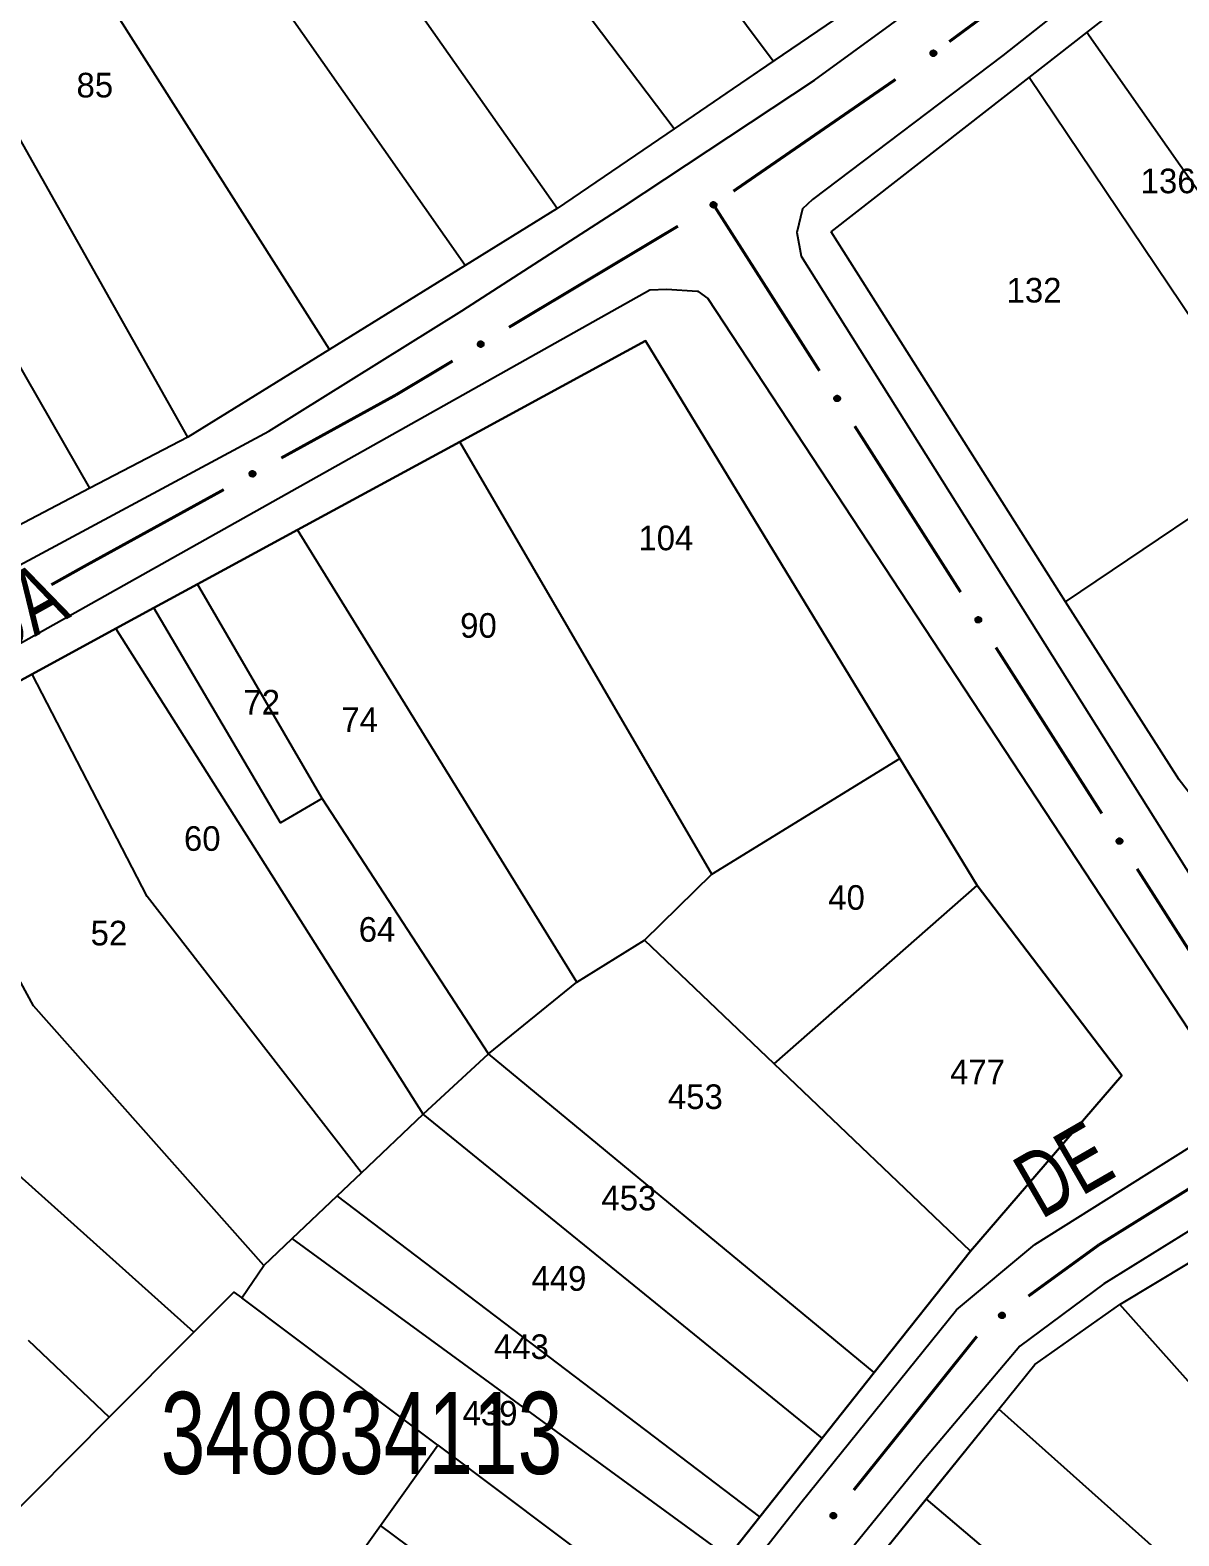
# Model space of a CAD drawing. Extents: x 199577 to 200882, y 4838726 to 4840156.
# Drawn here: x 200040.4 to 200110.4, y 4839526.4 to 4839618.1 of the extents above; entities that cross this region are included whole.
import ezdxf
from ezdxf.enums import TextEntityAlignment as Align

# ---------------------------------------------------------------- set-up
doc = ezdxf.new("R2010")
doc.units = 0
doc.header["$LTSCALE"] = 1.5
doc.header["$MEASUREMENT"] = 0
for name, color, linetype in [('CD_MALHA_LOTES', 7, 'CONTINUOUS'), ('CD_TXT_QUADRA', 2, 'CONTINUOUS'), ('RU-QUADRA', 210, 'CONTINUOUS'), ('SV-EIXO-RUA-PAV', 20, 'CONTINUOUS'), ('SV-RUA-PAVIM', 7, 'CONTINUOUS'), ('SV-TXT-RUA-PAV', 7, 'CONTINUOUS'), ('Th_NmrPorta', 1, 'CONTINUOUS')]:
    doc.layers.add(name, color=color, linetype=linetype)
doc.styles.add('ARIAL', font='ARIAL.SHX')

msp = doc.modelspace()

# ---------------------------------------------------------------- linework, layer by layer
at = {"layer": 'CD_MALHA_LOTES', "linetype": 'Continuous', "flags": 128}
for points in [[(200079.17, 4839651.29), (200099.7, 4839625.81), (200085.64, 4839616.24)], [(200085.64, 4839616.24), (200074.1, 4839631.73), (200071.61, 4839630.33), (200064.76, 4839639.91)], [(200072.49, 4839607.27), (200051.26, 4839637.48)], [(200079.61, 4839612.12), (200060.9, 4839636.89)], [(200066.88, 4839603.8), (200045.97, 4839633.65)], [(200058.61, 4839598.67), (200041.52, 4839625.63)], [(200104.77, 4839618), (200113.02, 4839624.44)], [(200049.99, 4839593.33), (200034.38, 4839621.03)], [(200101.24, 4839615.25), (200104.77, 4839618)], [(200117.75, 4839599.46), (200104.77, 4839618)], [(200085.64, 4839616.24), (200079.61, 4839612.12)], [(200089.19, 4839605.85), (200101.24, 4839615.25)], [(200116.73, 4839592.24), (200101.24, 4839615.25)], [(200079.61, 4839612.12), (200072.49, 4839607.27)], [(200044.01, 4839590.21), (200033.06, 4839609.27)], [(200072.49, 4839607.27), (200066.88, 4839603.8)], [(200103.46, 4839583.29), (200089.19, 4839605.85)], [(200066.88, 4839603.8), (200058.61, 4839598.67)], [(200058.61, 4839598.67), (200049.99, 4839593.33)], [(200066.55, 4839593.04), (200077.87, 4839599.19)], [(200077.87, 4839599.19), (200093.37, 4839573.74)], [(200049.99, 4839593.33), (200044.01, 4839590.21)], [(200056.66, 4839587.67), (200066.55, 4839593.04)], [(200081.91, 4839566.7), (200066.55, 4839593.04)], [(200103.46, 4839583.29), (200116.73, 4839592.24)], [(200044.01, 4839590.21), (200033.16, 4839584.53)], [(200050.57, 4839584.37), (200056.66, 4839587.67)], [(200073.69, 4839560.11), (200056.66, 4839587.67)], [(200047.92, 4839582.93), (200050.57, 4839584.37)], [(200058.16, 4839571.3), (200050.57, 4839584.37)], [(200045.59, 4839581.66), (200047.92, 4839582.93)], [(200058.16, 4839571.3), (200055.64, 4839569.81), (200047.92, 4839582.93)], [(200110.39, 4839572.45), (200103.46, 4839583.29)], [(200040.5, 4839578.89), (200045.59, 4839581.66)], [(200064.33, 4839552.07), (200045.59, 4839581.66)], [(200032.07, 4839574.31), (200040.5, 4839578.89)], [(200060.56, 4839548.49), (200047.51, 4839565.32), (200040.5, 4839578.89)], [(200054.62, 4839542.84), (200040.58, 4839558.67), (200032.07, 4839574.31)], [(200081.91, 4839566.7), (200093.37, 4839573.74)], [(200093.37, 4839573.74), (200098.08, 4839566.01)], [(200068.31, 4839555.74), (200058.16, 4839571.3)], [(200050.35, 4839538.77), (200032.59, 4839554.68), (200023.19, 4839569.49)], [(200077.81, 4839562.66), (200081.91, 4839566.7)], [(200085.72, 4839555.12), (200098.08, 4839566.01)], [(200098.08, 4839566.01), (200106.9, 4839554.41)], [(200073.69, 4839560.11), (200077.81, 4839562.66)], [(200085.72, 4839555.12), (200077.81, 4839562.66)], [(200068.31, 4839555.74), (200073.69, 4839560.11)], [(200064.33, 4839552.07), (200068.31, 4839555.74)], [(200091.8, 4839536.31), (200068.31, 4839555.74)], [(200097.67, 4839543.72), (200085.72, 4839555.12)], [(200106.9, 4839554.41), (200097.67, 4839543.72)], [(200060.56, 4839548.49), (200064.33, 4839552.07)], [(200088.64, 4839532.32), (200064.33, 4839552.07)], [(200059.09, 4839547.09), (200060.56, 4839548.49)], [(200056.34, 4839544.48), (200059.09, 4839547.09)], [(200084.84, 4839527.52), (200059.09, 4839547.09)], [(200054.62, 4839542.84), (200056.34, 4839544.48)], [(200082.9, 4839525.08), (200056.34, 4839544.48)], [(200097.67, 4839543.72), (200091.8, 4839536.31)], [(200053.27, 4839540.87), (200054.62, 4839542.84)], [(200106.78, 4839540.45), (200111.06, 4839543.04)], [(200050.35, 4839538.77), (200052.79, 4839541.22), (200053.27, 4839540.87)], [(200065.22, 4839531.89), (200053.27, 4839540.87)], [(200099.4, 4839534.07), (200101.6, 4839536.8), (200106.78, 4839540.45)], [(200126.78, 4839518), (200106.78, 4839540.45)], [(200040.25, 4839538.29), (200045.2, 4839533.59)], [(200045.2, 4839533.59), (200050.35, 4839538.77)], [(200091.8, 4839536.31), (200088.64, 4839532.32)], [(200031.35, 4839515.75), (200038.36, 4839526.72), (200045.2, 4839533.59)], [(200094.98, 4839528.61), (200099.4, 4839534.07)], [(200126.12, 4839510.21), (200099.4, 4839534.07)], [(200061.72, 4839526.99), (200065.22, 4839531.89)], [(200065.22, 4839531.89), (200079.68, 4839521.01)], [(200088.64, 4839532.32), (200084.84, 4839527.52)], [(200090.26, 4839522.78), (200094.98, 4839528.61)], [(200122.12, 4839505.55), (200094.98, 4839528.61)], [(200058.52, 4839522.5), (200061.72, 4839526.99)], [(200076, 4839516.36), (200061.72, 4839526.99)], [(200084.84, 4839527.52), (200082.9, 4839525.08)]]:
    msp.add_lwpolyline(points, dxfattribs=at)
at = {"layer": 'RU-QUADRA', "linetype": 'Continuous', "flags": 128}
for points in [[(200099.7, 4839625.81), (200083.16, 4839614.54), (200079.61, 4839612.12), (200072.49, 4839607.27), (200066.88, 4839603.8), (200058.61, 4839598.67), (200049.99, 4839593.33), (200044.01, 4839590.21), (200033.16, 4839584.53), (200026.08, 4839580.82), (200022.97, 4839581.37), (200012.08, 4839595.35), (200007.15, 4839601.7), (200000, 4839610.87), (199984.46, 4839630.81)], [(200082.9, 4839525.08), (200084.84, 4839527.52), (200088.64, 4839532.32), (200091.8, 4839536.31), (200097.67, 4839543.72), (200106.9, 4839554.41), (200098.08, 4839566.01), (200093.37, 4839573.74), (200077.87, 4839599.19), (200066.55, 4839593.04), (200056.66, 4839587.67), (200050.57, 4839584.37), (200047.92, 4839582.93), (200045.59, 4839581.66), (200040.5, 4839578.89), (200032.07, 4839574.31)], [(200090.26, 4839522.78), (200095.92, 4839529.77), (200099.4, 4839534.07), (200101.6, 4839536.8), (200106.78, 4839540.45), (200111.06, 4839543.04), (200114.45, 4839545.1), (200117.02, 4839546.66), (200123.52, 4839550.6), (200131.31, 4839554.72), (200140.09, 4839559.36), (200146.22, 4839562.6), (200152.37, 4839565.85), (200155.89, 4839567.71), (200165.12, 4839572.59), (200170.11, 4839565.21), (200174.79, 4839558.3), (200181.72, 4839548.31), (200196.39, 4839529.03), (200173.62, 4839509.06)]]:
    msp.add_lwpolyline(points, dxfattribs=at)
msp.add_lwpolyline([(200089.19, 4839605.85), (200101.24, 4839615.25), (200104.77, 4839618), (200113.02, 4839624.44), (200120.13, 4839629.98), (200137.06, 4839608.96), (200142.21, 4839602.58), (200147.16, 4839596.43), (200145.51, 4839595.29), (200153.13, 4839585.84), (200154.84, 4839586.9), (200157.3, 4839583.85), (200160.39, 4839580.02), (200159.37, 4839577), (200149.12, 4839571.53), (200143.31, 4839568.44), (200120.53, 4839556.29), (200114.15, 4839567.59), (200110.39, 4839572.45), (200103.46, 4839583.29)], close=True, dxfattribs=at)
at = {"layer": 'SV-EIXO-RUA-PAV', "const_width": 0.18}
for points in [[(200096.377739, 4839617.436746), (200105.228749, 4839623.96818)], [(200083.227858, 4839608.322881), (200093.106887, 4839615.134988)], [(200082.02, 4839607.49), (200088.470833, 4839597.371366)], [(200069.550827, 4839600.025242), (200079.846837, 4839606.189021)], [(200062.66, 4839595.9), (200066.118823, 4839597.970649)], [(200061.811249, 4839595.433008), (200062.66, 4839595.9)], [(200055.678285, 4839592.058581), (200061.811249, 4839595.433008)], [(200090.621111, 4839593.998488), (200097.071944, 4839583.879854)], [(200043.74, 4839585.49), (200052.173735, 4839590.130337)], [(200041.668528, 4839584.330388), (200043.413688, 4839585.30733)], [(200043.413688, 4839585.30733), (200043.74, 4839585.49)], [(200099.222222, 4839580.506976), (200105.673055, 4839570.388342)], [(200107.823332, 4839567.015464), (200114.274165, 4839556.89683)], [(200111.173448, 4839547.630248), (200106.080668, 4839544.45793)], [(200106.080668, 4839544.45793), (200105.49, 4839544.09)], [(200105.49, 4839544.09), (200101.199329, 4839540.97171)], [(200098.060648, 4839538.518441), (200092.437295, 4839531.4915)], [(200092.437295, 4839531.4915), (200092.14, 4839531.12)], [(200092.14, 4839531.12), (200090.561994, 4839529.149867)]]:
    msp.add_lwpolyline(points, dxfattribs=at)
at = {"layer": 'SV-EIXO-RUA-PAV'}
for points in [[(200095.239027, 4839616.733262), (200095.245634, 4839616.781722), (200095.261221, 4839616.82202), (200095.283896, 4839616.851889), (200095.310815, 4839616.873059), (200095.340794, 4839616.891614), (200095.375147, 4839616.903654), (200095.416234, 4839616.908571), (200095.464893, 4839616.902285), (200095.505125, 4839616.883603), (200095.535598, 4839616.86294), (200095.559288, 4839616.836141), (200095.576826, 4839616.806716), (200095.588152, 4839616.770619), (200095.592728, 4839616.728932), (200095.585223, 4839616.680157), (200095.56967, 4839616.640755), (200095.54698, 4839616.61244), (200095.519887, 4839616.588794), (200095.489054, 4839616.570217), (200095.455265, 4839616.558593), (200095.413284, 4839616.554061), (200095.365241, 4839616.562106), (200095.325765, 4839616.57717), (200095.297139, 4839616.599457), (200095.27446, 4839616.626654), (200095.255483, 4839616.656496), (200095.241943, 4839616.690524), (200095.239027, 4839616.733262)], [(200081.839225, 4839607.49906), (200081.847381, 4839607.547284), (200081.864252, 4839607.587062), (200081.887872, 4839607.616188), (200081.915456, 4839607.636484), (200081.946014, 4839607.65407), (200081.980735, 4839607.665002), (200082.021959, 4839607.6686), (200082.070391, 4839607.660757), (200082.110004, 4839607.640797), (200082.139799, 4839607.619167), (200082.162618, 4839607.591623), (200082.179204, 4839607.561651), (200082.189367, 4839607.525209), (200082.192605, 4839607.483397), (200082.183541, 4839607.434888), (200082.166734, 4839607.396004), (200082.143147, 4839607.368431), (200082.115311, 4839607.345665), (200082.083898, 4839607.328086), (200082.049753, 4839607.317551), (200082.007649, 4839607.314367), (200081.959889, 4839607.323948), (200081.920916, 4839607.340268), (200081.893019, 4839607.363461), (200081.871223, 4839607.391371), (200081.853212, 4839607.421806), (200081.84077, 4839607.456251), (200081.839225, 4839607.49906)], [(200067.655004, 4839599.018593), (200067.66624, 4839599.066194), (200067.68563, 4839599.104806), (200067.711072, 4839599.132357), (200067.739902, 4839599.15084), (200067.771526, 4839599.166427), (200067.806877, 4839599.175107), (200067.848247, 4839599.176051), (200067.896076, 4839599.165115), (200067.934325, 4839599.142652), (200067.962669, 4839599.119155), (200067.983673, 4839599.090202), (200067.998301, 4839599.059227), (200068.006103, 4839599.022208), (200068.00665, 4839598.980274), (200067.99449, 4839598.932447), (200067.975221, 4839598.894722), (200067.949913, 4839598.868721), (200067.920672, 4839598.847789), (200067.888196, 4839598.832263), (200067.853445, 4839598.823942), (200067.811224, 4839598.823467), (200067.764177, 4839598.836095), (200067.726332, 4839598.854884), (200067.699982, 4839598.87982), (200067.680022, 4839598.909072), (200067.664003, 4839598.940601), (200067.653798, 4839598.975773), (200067.655004, 4839599.018593)], [(200089.561556, 4839595.865257), (200089.609453, 4839595.855364), (200089.648596, 4839595.837068), (200089.67685, 4839595.812411), (200089.696137, 4839595.784112), (200089.712607, 4839595.752938), (200089.722278, 4839595.717845), (200089.724384, 4839595.676518), (200089.714798, 4839595.628401), (200089.693419, 4839595.589535), (200089.670728, 4839595.560541), (200089.642377, 4839595.538732), (200089.611826, 4839595.523239), (200089.575041, 4839595.514399), (200089.533139, 4839595.512673), (200089.484989, 4839595.523484), (200089.446737, 4839595.541684), (200089.420034, 4839595.566251), (200089.398289, 4839595.594892), (200089.381856, 4839595.626919), (200089.372561, 4839595.661422), (200089.370899, 4839595.703614), (200089.382199, 4839595.750997), (200089.399917, 4839595.789355), (200089.424102, 4839595.816396), (200089.452781, 4839595.83717), (200089.483847, 4839595.854069), (200089.518718, 4839595.86526), (200089.561556, 4839595.865257)], [(200053.747061, 4839591.121642), (200053.760022, 4839591.168802), (200053.780806, 4839591.206683), (200053.807234, 4839591.233288), (200053.836718, 4839591.250709), (200053.868889, 4839591.265134), (200053.904532, 4839591.272521), (200053.945909, 4839591.271958), (200053.993308, 4839591.259287), (200054.030714, 4839591.235446), (200054.058184, 4839591.210932), (200054.078119, 4839591.181234), (200054.091609, 4839591.149747), (200054.098058, 4839591.112468), (200054.097078, 4839591.070542), (200054.083184, 4839591.023189), (200054.062554, 4839590.986192), (200054.036315, 4839590.961129), (200054.006332, 4839590.941276), (200053.973311, 4839590.926943), (200053.938281, 4839590.919893), (200053.89607, 4839590.920956), (200053.849514, 4839590.935289), (200053.812379, 4839590.955444), (200053.786954, 4839590.981323), (200053.768073, 4839591.011282), (200053.753213, 4839591.043373), (200053.744295, 4839591.078894), (200053.747061, 4839591.121642)], [(200098.162666, 4839582.373745), (200098.210564, 4839582.363853), (200098.249706, 4839582.345556), (200098.277961, 4839582.320899), (200098.297247, 4839582.2926), (200098.313718, 4839582.261426), (200098.323389, 4839582.226333), (200098.325495, 4839582.185006), (200098.315909, 4839582.136889), (200098.29453, 4839582.098023), (200098.271839, 4839582.069029), (200098.243488, 4839582.04722), (200098.212936, 4839582.031727), (200098.176152, 4839582.022887), (200098.13425, 4839582.021161), (200098.086099, 4839582.031972), (200098.047848, 4839582.050173), (200098.021145, 4839582.074739), (200097.9994, 4839582.10338), (200097.982966, 4839582.135407), (200097.973671, 4839582.16991), (200097.97201, 4839582.212102), (200097.98331, 4839582.259485), (200098.001027, 4839582.297843), (200098.025213, 4839582.324884), (200098.053892, 4839582.345658), (200098.084958, 4839582.362557), (200098.119829, 4839582.373748), (200098.162666, 4839582.373745)], [(200106.763777, 4839568.882233), (200106.811675, 4839568.872341), (200106.850817, 4839568.854044), (200106.879072, 4839568.829387), (200106.898358, 4839568.801088), (200106.914828, 4839568.769914), (200106.9245, 4839568.734822), (200106.926606, 4839568.693495), (200106.917019, 4839568.645377), (200106.895641, 4839568.606511), (200106.872949, 4839568.577517), (200106.844599, 4839568.555708), (200106.814047, 4839568.540215), (200106.777262, 4839568.531375), (200106.735361, 4839568.529649), (200106.68721, 4839568.54046), (200106.648959, 4839568.558661), (200106.622256, 4839568.583228), (200106.60051, 4839568.611868), (200106.584077, 4839568.643895), (200106.574782, 4839568.678398), (200106.573121, 4839568.72059), (200106.584421, 4839568.767973), (200106.602138, 4839568.806331), (200106.626324, 4839568.833372), (200106.655003, 4839568.854146), (200106.686068, 4839568.871045), (200106.72094, 4839568.882236), (200106.763777, 4839568.882233)], [(200099.762407, 4839539.79133), (200099.755448, 4839539.742919), (200099.739568, 4839539.702736), (200099.716677, 4839539.673033), (200099.689605, 4839539.652059), (200099.659491, 4839539.633722), (200099.625052, 4839539.621933), (200099.58393, 4839539.617315), (200099.535318, 4839539.623955), (200099.495223, 4839539.642928), (200099.464902, 4839539.663812), (200099.441407, 4839539.690782), (200099.424083, 4839539.720334), (200099.41302, 4839539.756513), (200099.408747, 4839539.798232), (200099.416607, 4839539.846951), (200099.432445, 4839539.886239), (200099.455341, 4839539.914388), (200099.482605, 4839539.937837), (200099.513573, 4839539.956189), (200099.547445, 4839539.967567), (200099.589458, 4839539.971794), (200099.637441, 4839539.963399), (200099.676807, 4839539.948049), (200099.705269, 4839539.925555), (200099.727751, 4839539.898194), (200099.74651, 4839539.868214), (200099.759802, 4839539.834088), (200099.762407, 4839539.79133)], [(200089.487427, 4839527.632189), (200089.493487, 4839527.583658), (200089.488772, 4839527.540708), (200089.474529, 4839527.506018), (200089.45395, 4839527.478645), (200089.429742, 4839527.453012), (200089.399633, 4839527.432554), (200089.361187, 4839527.41725), (200089.312546, 4839527.410828), (200089.268866, 4839527.41855), (200089.234108, 4839527.430694), (200089.20433, 4839527.45051), (200089.179823, 4839527.474444), (200089.159606, 4839527.506421), (200089.144477, 4839527.545535), (200089.139204, 4839527.594601), (200089.144116, 4839527.636676), (200089.158773, 4839527.669869), (200089.178884, 4839527.69968), (200089.203912, 4839527.725553), (200089.233583, 4839527.745464), (200089.272991, 4839527.760626), (200089.321489, 4839527.765189), (200089.36351, 4839527.76077), (200089.396899, 4839527.746582), (200089.425803, 4839527.726122), (200089.451807, 4839527.702154), (200089.473632, 4839527.672745), (200089.487427, 4839527.632189)]]:
    msp.add_lwpolyline(points, close=True, dxfattribs=at)
for points in [[(200095.239027, 4839616.733262), (200095.416234, 4839616.908571)], [(200095.241943, 4839616.690524), (200095.464893, 4839616.902285)], [(200095.242229, 4839616.710945), (200095.438845, 4839616.901821)], [(200095.243698, 4839616.759512), (200095.38999, 4839616.901382)], [(200095.245634, 4839616.781722), (200095.375147, 4839616.903654)], [(200095.252603, 4839616.676205), (200095.481059, 4839616.890577)], [(200095.25442, 4839616.804733), (200095.351433, 4839616.891584)], [(200095.255483, 4839616.656496), (200095.505125, 4839616.883603)], [(200095.261221, 4839616.82202), (200095.340794, 4839616.891614)], [(200095.267369, 4839616.644705), (200095.5153, 4839616.871753)], [(200095.27446, 4839616.626654), (200095.535598, 4839616.86294)], [(200095.288146, 4839616.61425), (200095.547579, 4839616.846394)], [(200095.297139, 4839616.599457), (200095.559288, 4839616.836141)], [(200095.314701, 4839616.589755), (200095.565926, 4839616.819233)], [(200095.325765, 4839616.57717), (200095.576826, 4839616.806716)], [(200095.347844, 4839616.570121), (200095.579306, 4839616.785015)], [(200095.365241, 4839616.562106), (200095.588152, 4839616.770619)], [(200095.391444, 4839616.561595), (200095.588294, 4839616.747556)], [(200095.413284, 4839616.554061), (200095.592728, 4839616.728932)], [(200095.437293, 4839616.561511), (200095.583009, 4839616.699565)], [(200095.455265, 4839616.558593), (200095.585223, 4839616.680157)], [(200095.475274, 4839616.567493), (200095.572575, 4839616.656253)], [(200095.489054, 4839616.570217), (200095.56967, 4839616.640755)], [(200081.839225, 4839607.49906), (200082.021959, 4839607.6686)], [(200081.847381, 4839607.547284), (200081.980735, 4839607.665002)], [(200081.84077, 4839607.456251), (200082.070391, 4839607.660757)], [(200081.84171, 4839607.476652), (200082.044342, 4839607.661129)], [(200081.844735, 4839607.525147), (200081.995498, 4839607.662256)], [(200081.850965, 4839607.441597), (200082.086174, 4839607.648538)], [(200081.853212, 4839607.421806), (200082.110004, 4839607.640797)], [(200081.8569, 4839607.570001), (200081.956647, 4839607.653698)], [(200081.864252, 4839607.587062), (200081.946014, 4839607.65407)], [(200081.864714, 4839607.40964), (200082.119794, 4839607.628626)], [(200081.871223, 4839607.391371), (200082.139799, 4839607.619167)], [(200081.884505, 4839607.378535), (200082.151244, 4839607.602246)], [(200081.893019, 4839607.363461), (200082.162618, 4839607.591623)], [(200081.910261, 4839607.353202), (200082.168711, 4839607.574511)], [(200081.920916, 4839607.340268), (200082.179204, 4839607.561651)], [(200081.942758, 4839607.332515), (200082.180988, 4839607.539882)], [(200081.959889, 4839607.323948), (200082.189367, 4839607.525209)], [(200081.986062, 4839607.322596), (200082.18877, 4839607.502154)], [(200082.007649, 4839607.314367), (200082.192605, 4839607.483397)], [(200082.031884, 4839607.321044), (200082.18195, 4839607.454356)], [(200082.049753, 4839607.317551), (200082.183541, 4839607.434888)], [(200082.070038, 4839607.325805), (200082.170133, 4839607.411401)], [(200082.083898, 4839607.328086), (200082.166734, 4839607.396004)], [(200067.653798, 4839598.975773), (200067.896076, 4839599.165115)], [(200067.655004, 4839599.018593), (200067.848247, 4839599.176051)], [(200067.656046, 4839598.996072), (200067.870104, 4839599.167159)], [(200067.662178, 4839599.044273), (200067.821433, 4839599.171419)], [(200067.663031, 4839598.960495), (200067.911041, 4839599.151907)], [(200067.664003, 4839598.940601), (200067.934325, 4839599.142652)], [(200067.66624, 4839599.066194), (200067.806877, 4839599.175107)], [(200067.6747, 4839598.927722), (200067.943313, 4839599.129878)], [(200067.677198, 4839599.088253), (200067.782113, 4839599.165374)], [(200067.680022, 4839598.909072), (200067.962669, 4839599.119155)], [(200067.68563, 4839599.104806), (200067.771526, 4839599.166427)], [(200067.692453, 4839598.89541), (200067.973005, 4839599.101533)], [(200067.699982, 4839598.87982), (200067.983673, 4839599.090202)], [(200067.71653, 4839598.868475), (200067.988655, 4839599.072734)], [(200067.726332, 4839598.854884), (200067.998301, 4839599.059227)], [(200067.747631, 4839598.845745), (200067.998683, 4839599.037388)], [(200067.764177, 4839598.836095), (200068.006103, 4839599.022208)], [(200067.790209, 4839598.833066), (200068.004028, 4839598.999239)], [(200067.811224, 4839598.823467), (200068.00665, 4839598.980274)], [(200067.835837, 4839598.828575), (200067.994152, 4839598.951977)], [(200067.853445, 4839598.823942), (200067.99449, 4839598.932447)], [(200067.874218, 4839598.830877), (200067.979602, 4839598.909869)], [(200067.888196, 4839598.832263), (200067.975221, 4839598.894722)], [(200089.382199, 4839595.750997), (200089.575041, 4839595.514399)], [(200089.39138, 4839595.767807), (200089.590006, 4839595.522243)], [(200089.399917, 4839595.789355), (200089.611826, 4839595.523239)], [(200089.413226, 4839595.799536), (200089.625056, 4839595.53326)], [(200089.424102, 4839595.816396), (200089.642377, 4839595.538732)], [(200089.439474, 4839595.82436), (200089.653404, 4839595.549714)], [(200089.452781, 4839595.83717), (200089.670728, 4839595.560541)], [(200089.471274, 4839595.843015), (200089.680903, 4839595.580191)], [(200089.483847, 4839595.854069), (200089.693419, 4839595.589535)], [(200089.503706, 4839595.8556), (200089.702016, 4839595.61307)], [(200089.518718, 4839595.86526), (200089.714798, 4839595.628401)], [(200089.539073, 4839595.863583), (200089.71611, 4839595.65442)], [(200089.561556, 4839595.865257), (200089.724384, 4839595.676518)], [(200089.587427, 4839595.858808), (200089.719, 4839595.703191)], [(200089.609453, 4839595.855364), (200089.722278, 4839595.717845)], [(200089.631811, 4839595.845031), (200089.711852, 4839595.742326)], [(200089.648596, 4839595.837068), (200089.712607, 4839595.752938)], [(200089.370899, 4839595.703614), (200089.533139, 4839595.512673)], [(200089.372561, 4839595.661422), (200089.484989, 4839595.523484)], [(200089.376697, 4839595.679153), (200089.504502, 4839595.52437)], [(200089.379903, 4839595.72489), (200089.552022, 4839595.515828)], [(200089.380077, 4839595.640853), (200089.462001, 4839595.537731)], [(200089.381856, 4839595.626919), (200089.446737, 4839595.541684)], [(200053.744295, 4839591.078894), (200053.993308, 4839591.259287)], [(200053.747061, 4839591.121642), (200053.945909, 4839591.271958)], [(200053.747281, 4839591.099098), (200053.967428, 4839591.262275)], [(200053.752966, 4839591.06329), (200054.007782, 4839591.245543)], [(200053.753213, 4839591.043373), (200054.030714, 4839591.235446)], [(200053.755165, 4839591.147043), (200053.918944, 4839591.268305)], [(200053.760022, 4839591.168802), (200053.904532, 4839591.272521)], [(200053.763433, 4839591.030113), (200054.039231, 4839591.222353)], [(200053.768073, 4839591.011282), (200054.058184, 4839591.210932)], [(200053.771777, 4839591.190447), (200053.87943, 4839591.263696)], [(200053.779998, 4839590.997177), (200054.067871, 4839591.192946)], [(200053.780806, 4839591.206683), (200053.868889, 4839591.265134)], [(200053.786954, 4839590.981323), (200054.078119, 4839591.181234)], [(200053.803078, 4839590.969382), (200054.082462, 4839591.163596)], [(200053.812379, 4839590.955444), (200054.091609, 4839591.149747)], [(200053.833331, 4839590.945535), (200054.091196, 4839591.127908)], [(200053.849514, 4839590.935289), (200054.098058, 4839591.112468)], [(200053.875419, 4839590.931314), (200054.095147, 4839591.089589)], [(200053.89607, 4839590.920956), (200054.097078, 4839591.070542)], [(200053.920853, 4839590.925164), (200054.083558, 4839591.042719)], [(200053.938281, 4839590.919893), (200054.083184, 4839591.023189)], [(200053.959292, 4839590.926067), (200054.067483, 4839591.001169)], [(200053.973311, 4839590.926943), (200054.062554, 4839590.986192)], [(200097.97201, 4839582.212102), (200098.13425, 4839582.021161)], [(200097.973671, 4839582.16991), (200098.086099, 4839582.031972)], [(200097.977807, 4839582.187641), (200098.105613, 4839582.032858)], [(200097.981014, 4839582.233378), (200098.153133, 4839582.024316)], [(200097.981188, 4839582.149341), (200098.063112, 4839582.046219)], [(200097.982966, 4839582.135407), (200098.047848, 4839582.050173)], [(200097.98331, 4839582.259485), (200098.176152, 4839582.022887)], [(200097.992491, 4839582.276295), (200098.191117, 4839582.030731)], [(200098.001027, 4839582.297843), (200098.212936, 4839582.031727)], [(200098.014337, 4839582.308024), (200098.226167, 4839582.041749)], [(200098.025213, 4839582.324884), (200098.243488, 4839582.04722)], [(200098.040585, 4839582.332848), (200098.254515, 4839582.058203)], [(200098.053892, 4839582.345658), (200098.271839, 4839582.069029)], [(200098.072384, 4839582.351503), (200098.282014, 4839582.08868)], [(200098.084958, 4839582.362557), (200098.29453, 4839582.098023)], [(200098.104817, 4839582.364088), (200098.303127, 4839582.121558)], [(200098.119829, 4839582.373748), (200098.315909, 4839582.136889)], [(200098.140183, 4839582.372071), (200098.317221, 4839582.162908)], [(200098.162666, 4839582.373745), (200098.325495, 4839582.185006)], [(200098.188538, 4839582.367297), (200098.320111, 4839582.211679)], [(200098.210564, 4839582.363853), (200098.323389, 4839582.226333)], [(200098.232922, 4839582.353519), (200098.312963, 4839582.250814)], [(200098.249706, 4839582.345556), (200098.313718, 4839582.261426)], [(200106.573121, 4839568.72059), (200106.735361, 4839568.529649)], [(200106.574782, 4839568.678398), (200106.68721, 4839568.54046)], [(200106.578918, 4839568.696129), (200106.706723, 4839568.541346)], [(200106.582125, 4839568.741866), (200106.754243, 4839568.532804)], [(200106.582299, 4839568.657829), (200106.664223, 4839568.554707)], [(200106.584077, 4839568.643895), (200106.648959, 4839568.558661)], [(200106.584421, 4839568.767973), (200106.777262, 4839568.531375)], [(200106.593601, 4839568.784784), (200106.792228, 4839568.539219)], [(200106.602138, 4839568.806331), (200106.814047, 4839568.540215)], [(200106.615448, 4839568.816512), (200106.827278, 4839568.550237)], [(200106.626324, 4839568.833372), (200106.844599, 4839568.555708)], [(200106.641696, 4839568.841336), (200106.855625, 4839568.566691)], [(200106.655003, 4839568.854146), (200106.872949, 4839568.577517)], [(200106.673495, 4839568.859991), (200106.883124, 4839568.597168)], [(200106.686068, 4839568.871045), (200106.895641, 4839568.606511)], [(200106.705928, 4839568.872576), (200106.904237, 4839568.630046)], [(200106.72094, 4839568.882236), (200106.917019, 4839568.645377)], [(200106.741294, 4839568.880559), (200106.918332, 4839568.671396)], [(200106.763777, 4839568.882233), (200106.926606, 4839568.693495)], [(200106.789648, 4839568.875785), (200106.921222, 4839568.720168)], [(200106.811675, 4839568.872341), (200106.9245, 4839568.734822)], [(200106.834033, 4839568.862007), (200106.914073, 4839568.759302)], [(200106.850817, 4839568.854044), (200106.914828, 4839568.769914)], [(200099.589458, 4839539.971794), (200099.408747, 4839539.798232)], [(200099.637441, 4839539.963399), (200099.41302, 4839539.756513)], [(200099.611243, 4839539.964102), (200099.413045, 4839539.779576)], [(200099.547445, 4839539.967567), (200099.416607, 4839539.846951)], [(200099.565396, 4839539.964518), (200099.41868, 4839539.827528)], [(200099.654779, 4839539.955259), (200099.421761, 4839539.742053)], [(200099.676807, 4839539.948049), (200099.424083, 4839539.720334)], [(200099.527372, 4839539.958813), (200099.429428, 4839539.870763)], [(200099.513573, 4839539.956189), (200099.432445, 4839539.886239)], [(200099.687778, 4839539.935384), (200099.434891, 4839539.707738)], [(200099.705269, 4839539.925555), (200099.441407, 4839539.690782)], [(200099.714155, 4839539.910696), (200099.453041, 4839539.680445)], [(200099.727751, 4839539.898194), (200099.464902, 4839539.663812)], [(200099.73471, 4839539.880091), (200099.485135, 4839539.654852)], [(200099.74651, 4839539.868214), (200099.495223, 4839539.642928)], [(200099.749247, 4839539.848485), (200099.519238, 4839539.635779)], [(200099.759802, 4839539.834088), (200099.535318, 4839539.623955)], [(200099.759367, 4839539.81367), (200099.561369, 4839539.624228)], [(200099.762407, 4839539.79133), (200099.58393, 4839539.617315)], [(200099.757545, 4839539.765115), (200099.610226, 4839539.624312)], [(200099.755448, 4839539.742919), (200099.625052, 4839539.621933)], [(200099.746495, 4839539.719974), (200099.648853, 4839539.63383)], [(200099.739568, 4839539.702736), (200099.659491, 4839539.633722)], [(200089.233583, 4839527.745464), (200089.139204, 4839527.594601)], [(200089.203912, 4839527.725553), (200089.144116, 4839527.636676)], [(200089.272991, 4839527.760626), (200089.144477, 4839527.545535)], [(200089.21653, 4839527.731724), (200089.145289, 4839527.620952)], [(200089.251701, 4839527.74726), (200089.146328, 4839527.576413)], [(200089.296034, 4839527.758954), (200089.153546, 4839527.528674)], [(200089.321489, 4839527.765189), (200089.159606, 4839527.506421)], [(200089.340361, 4839527.761912), (200089.171853, 4839527.49478)], [(200089.36351, 4839527.76077), (200089.179823, 4839527.474444)], [(200089.377434, 4839527.751448), (200089.193572, 4839527.465146)], [(200089.396899, 4839527.746582), (200089.20433, 4839527.45051)], [(200089.40939, 4839527.734594), (200089.218279, 4839527.443608)], [(200089.425803, 4839527.726122), (200089.234108, 4839527.430694)], [(200089.437292, 4839527.710497), (200089.255989, 4839527.42739)], [(200089.451807, 4839527.702154), (200089.268866, 4839527.41855)], [(200089.459652, 4839527.683846), (200089.293915, 4839527.417991)], [(200089.473632, 4839527.672745), (200089.312546, 4839527.410828)], [(200089.4786, 4839527.652935), (200089.337601, 4839527.417966)], [(200089.487427, 4839527.632189), (200089.361187, 4839527.41725)], [(200089.489654, 4839527.60562), (200089.384705, 4839527.430937)], [(200089.493487, 4839527.583658), (200089.399633, 4839527.432554)], [(200089.490905, 4839527.559163), (200089.419452, 4839527.450309)], [(200089.488772, 4839527.540708), (200089.429742, 4839527.453012)]]:
    msp.add_lwpolyline(points, dxfattribs=at)
at = {"layer": 'SV-RUA-PAVIM', "linetype": 'Continuous'}
for points in [[(200020.74, 4839575.32, 7.34), (200054.91, 4839593.7, 9.26), (200066.67, 4839601.02, 9.24), (200076.47, 4839607.34, 9.38), (200088.16, 4839615.09, 9.61), (200101.84, 4839625.06, 9.78), (200052.15, 4839687.23, 8.89), (200049.9, 4839688.04, 8.89), (200047.36, 4839687.88, 8.89), (200014.95, 4839662.1, 5.13), (200000, 4839649.82, 4.89)], [(200087.34, 4839528.37, 11.48), (200096.81, 4839540.13, 11.48), (200101.59, 4839544.11, 11.48), (200113.65, 4839551.7, 11.41), (200113.94, 4839552.69, 11.41), (200081.69, 4839601.77, 9.44), (200081.68, 4839601.78, 9.44), (200081.1, 4839602.21, 9.44), (200081.01, 4839602.21, 9.44), (200079.17, 4839602.32, 9.44), (200078.14, 4839602.29, 9.44), (200037.64, 4839579.55, 7.87), (200000, 4839558.24, 5.8)], [(200194.32, 4839524.51, 12.63), (200198.74, 4839528.17, 12.63), (200199.23, 4839530.12, 12.63), (200199.21, 4839530.23, 12.63), (200196.13, 4839534.58, 12.66), (200196.11, 4839534.58, 12.66), (200176.22, 4839559.92, 12.85), (200167.13, 4839573.55, 12.28), (200167.07, 4839573.55, 12.28), (200166.98, 4839573.55, 12.28), (200166.28, 4839574.27, 12.28), (200165.58, 4839574.36, 12.28), (200165.09, 4839574.35, 12.28), (200164.38, 4839574.04, 12.28), (200164.37, 4839574.04, 12.28), (200131.21, 4839556.32, 12.29), (200118.75, 4839549.76, 12.3), (200118.76, 4839549.76, 12.3), (200105.79, 4839541.71, 12.3), (200100.68, 4839537.92, 11.37), (200094.71, 4839530.84, 11.37), (200064.68, 4839493.86, 9.53)], [(200000, 4839536.62, 8.39), (200034.07, 4839510.97, 8.39), (200058.09, 4839493.86, 8.65), (200058.15, 4839493.86, 8.65), (200059.49, 4839493.61, 8.65), (200060.2, 4839493.79, 8.65), (200087.34, 4839528.37, 11.48)]]:
    msp.add_polyline3d(points, dxfattribs=at)
msp.add_polyline3d([(200143.93, 4839567.48, 12.05), (200161.76, 4839577.11, 12.05), (200162.36, 4839577.72, 12.09), (200162.43, 4839578.94, 12.09), (200162.43, 4839578.95, 12.09), (200161.08, 4839580.66, 12.09), (200161.07, 4839580.66, 12.09), (200146.51, 4839599.49, 11.71), (200125.64, 4839625.74, 11.97), (200121.32, 4839631.33, 11.97), (200121.27, 4839631.34, 11.97), (200120.51, 4839631.6, 11.97), (200120.49, 4839631.63, 11.97), (200119.51, 4839631.67, 11.97), (200118.48, 4839631.49, 11.97), (200099.65, 4839616.59, 11.98), (200088.05, 4839607.82, 9.65), (200087.43, 4839607.25, 9.65), (200087.09, 4839605.8, 9.65), (200087.35, 4839604.36, 9.65), (200118.38, 4839554.97, 9.54), (200119.48, 4839554.48, 9.54)], close=True, dxfattribs=at)

# ---------------------------------------------------------------- texts
at = {"layer": 'CD_TXT_QUADRA', "style": 'ARIAL', "width": 0.7}
msp.add_text('348834113', height=5, dxfattribs=at).set_placement((200048.33, 4839530.13))
at = {"layer": 'SV-TXT-RUA-PAV', "style": 'ARIAL', "width": 0.7}
for s, rotation, p in [('RUA', 29, (200035.72, 4839578.41)), ('DE', 30, (200101.98, 4839545.62))]:
    msp.add_text(s, height=4, rotation=rotation, dxfattribs=at).set_placement(p)
at = {"layer": 'Th_NmrPorta', "color": 1}
for s, p in [('85', (200043.200979, 4839614.786396)), ('136', (200108.040979, 4839608.946396)), ('132', (200099.870979, 4839602.286396)), ('104', (200077.437322, 4839587.183075)), ('90', (200066.577322, 4839581.853075)), ('72', (200053.367322, 4839577.173075)), ('74', (200059.337322, 4839576.103075)), ('60', (200049.747322, 4839568.863075)), ('40', (200089.006017, 4839565.269553)), ('52', (200044.059912, 4839563.099426)), ('64', (200060.397322, 4839563.323075)), ('477', (200096.433117, 4839554.632028)), ('453', (200079.23375, 4839553.126558)), ('453', (200075.18375, 4839546.946558)), ('449', (200070.92375, 4839542.046558)), ('443', (200068.63577, 4839537.886651)), ('439', (200066.72577, 4839533.836651))]:
    msp.add_text(s, height=1.5, dxfattribs=at).set_placement(p, align=Align.MIDDLE_LEFT)

doc.saveas('drawing.dxf')
